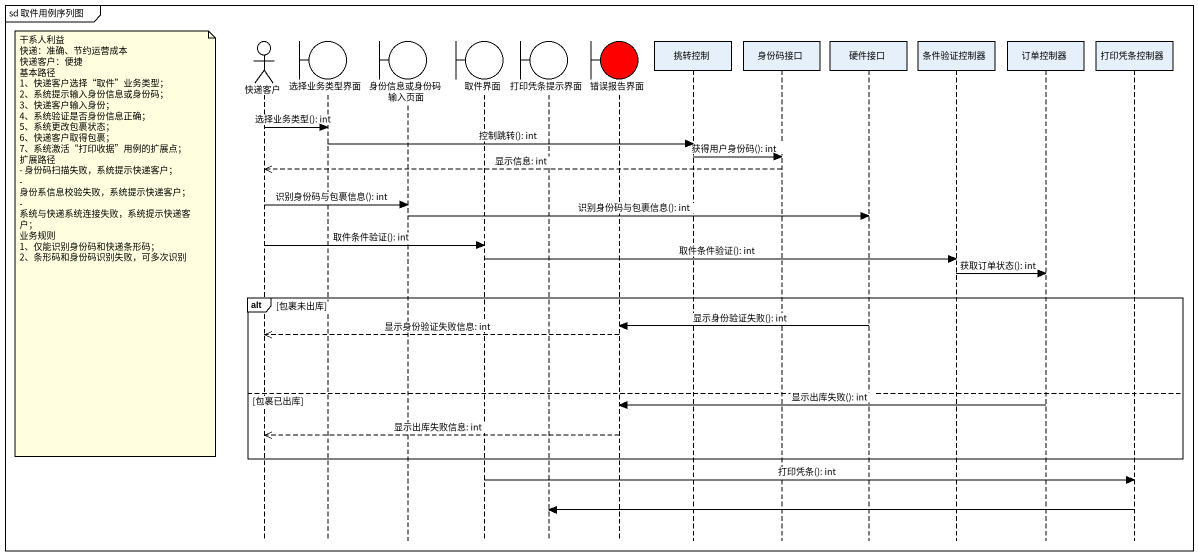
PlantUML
@startuml
mainframe sd 取件用例序列图
hide footbox
actor 快递客户
boundary 选择业务类型界面
boundary 身份信息或身份码输入页面
boundary 取件界面
boundary 打印凭条提示界面
boundary 错误报告界面 #FF0000
participant 挑转控制
participant 身份码接口
participant 硬件接口
participant 条件验证控制器
participant 订单控制器
participant 打印凭条控制器

快递客户 -> 选择业务类型界面 : 选择业务类型(): int
选择业务类型界面 -> 挑转控制 : 控制跳转(): int
挑转控制 -> 身份码接口 : 获得用户身份码(): int
身份码接口 -->> 快递客户 : 显示信息: int
快递客户 -> 身份信息或身份码输入页面 : 识别身份码与包裹信息(): int
身份信息或身份码输入页面 -> 硬件接口 : 识别身份码与包裹信息(): int
note left of 快递客户
  干系人利益
  快递：准确、节约运营成本
  快递客户：便捷
  基本路径
  1、快递客户选择“取件”业务类型；
  2、系统提示输入身份信息或身份码；
  3、快递客户输入身份；
  4、系统验证是否身份信息正确；
  5、系统更改包裹状态；
  6、快递客户取得包裹；
  7、系统激活“打印收据”用例的扩展点；
  扩展路径
  - 身份码扫描失败，系统提示快递客户；
  - 身份系信息校验失败，系统提示快递客户；
  - 系统与快递系统连接失败，系统提示快递客户；
  业务规则
  1、仅能识别身份码和快递条形码；
  2、条形码和身份码识别失败，可多次识别
end note
快递客户 -> 取件界面 : 取件条件验证(): int
取件界面 -> 条件验证控制器 : 取件条件验证(): int
条件验证控制器 -> 订单控制器 : 获取订单状态(): int
alt 包裹未出库
  硬件接口 -> 错误报告界面 : 显示身份验证失败(): int
  错误报告界面 -->> 快递客户 : 显示身份验证失败信息: int
else 包裹已出库
  订单控制器 -> 错误报告界面 : 显示出库失败(): int
  错误报告界面 -->> 快递客户 : 显示出库失败信息: int
end
取件界面 -> 打印凭条控制器 : 打印凭条(): int
打印凭条控制器 -> 打印凭条提示界面
@enduml
